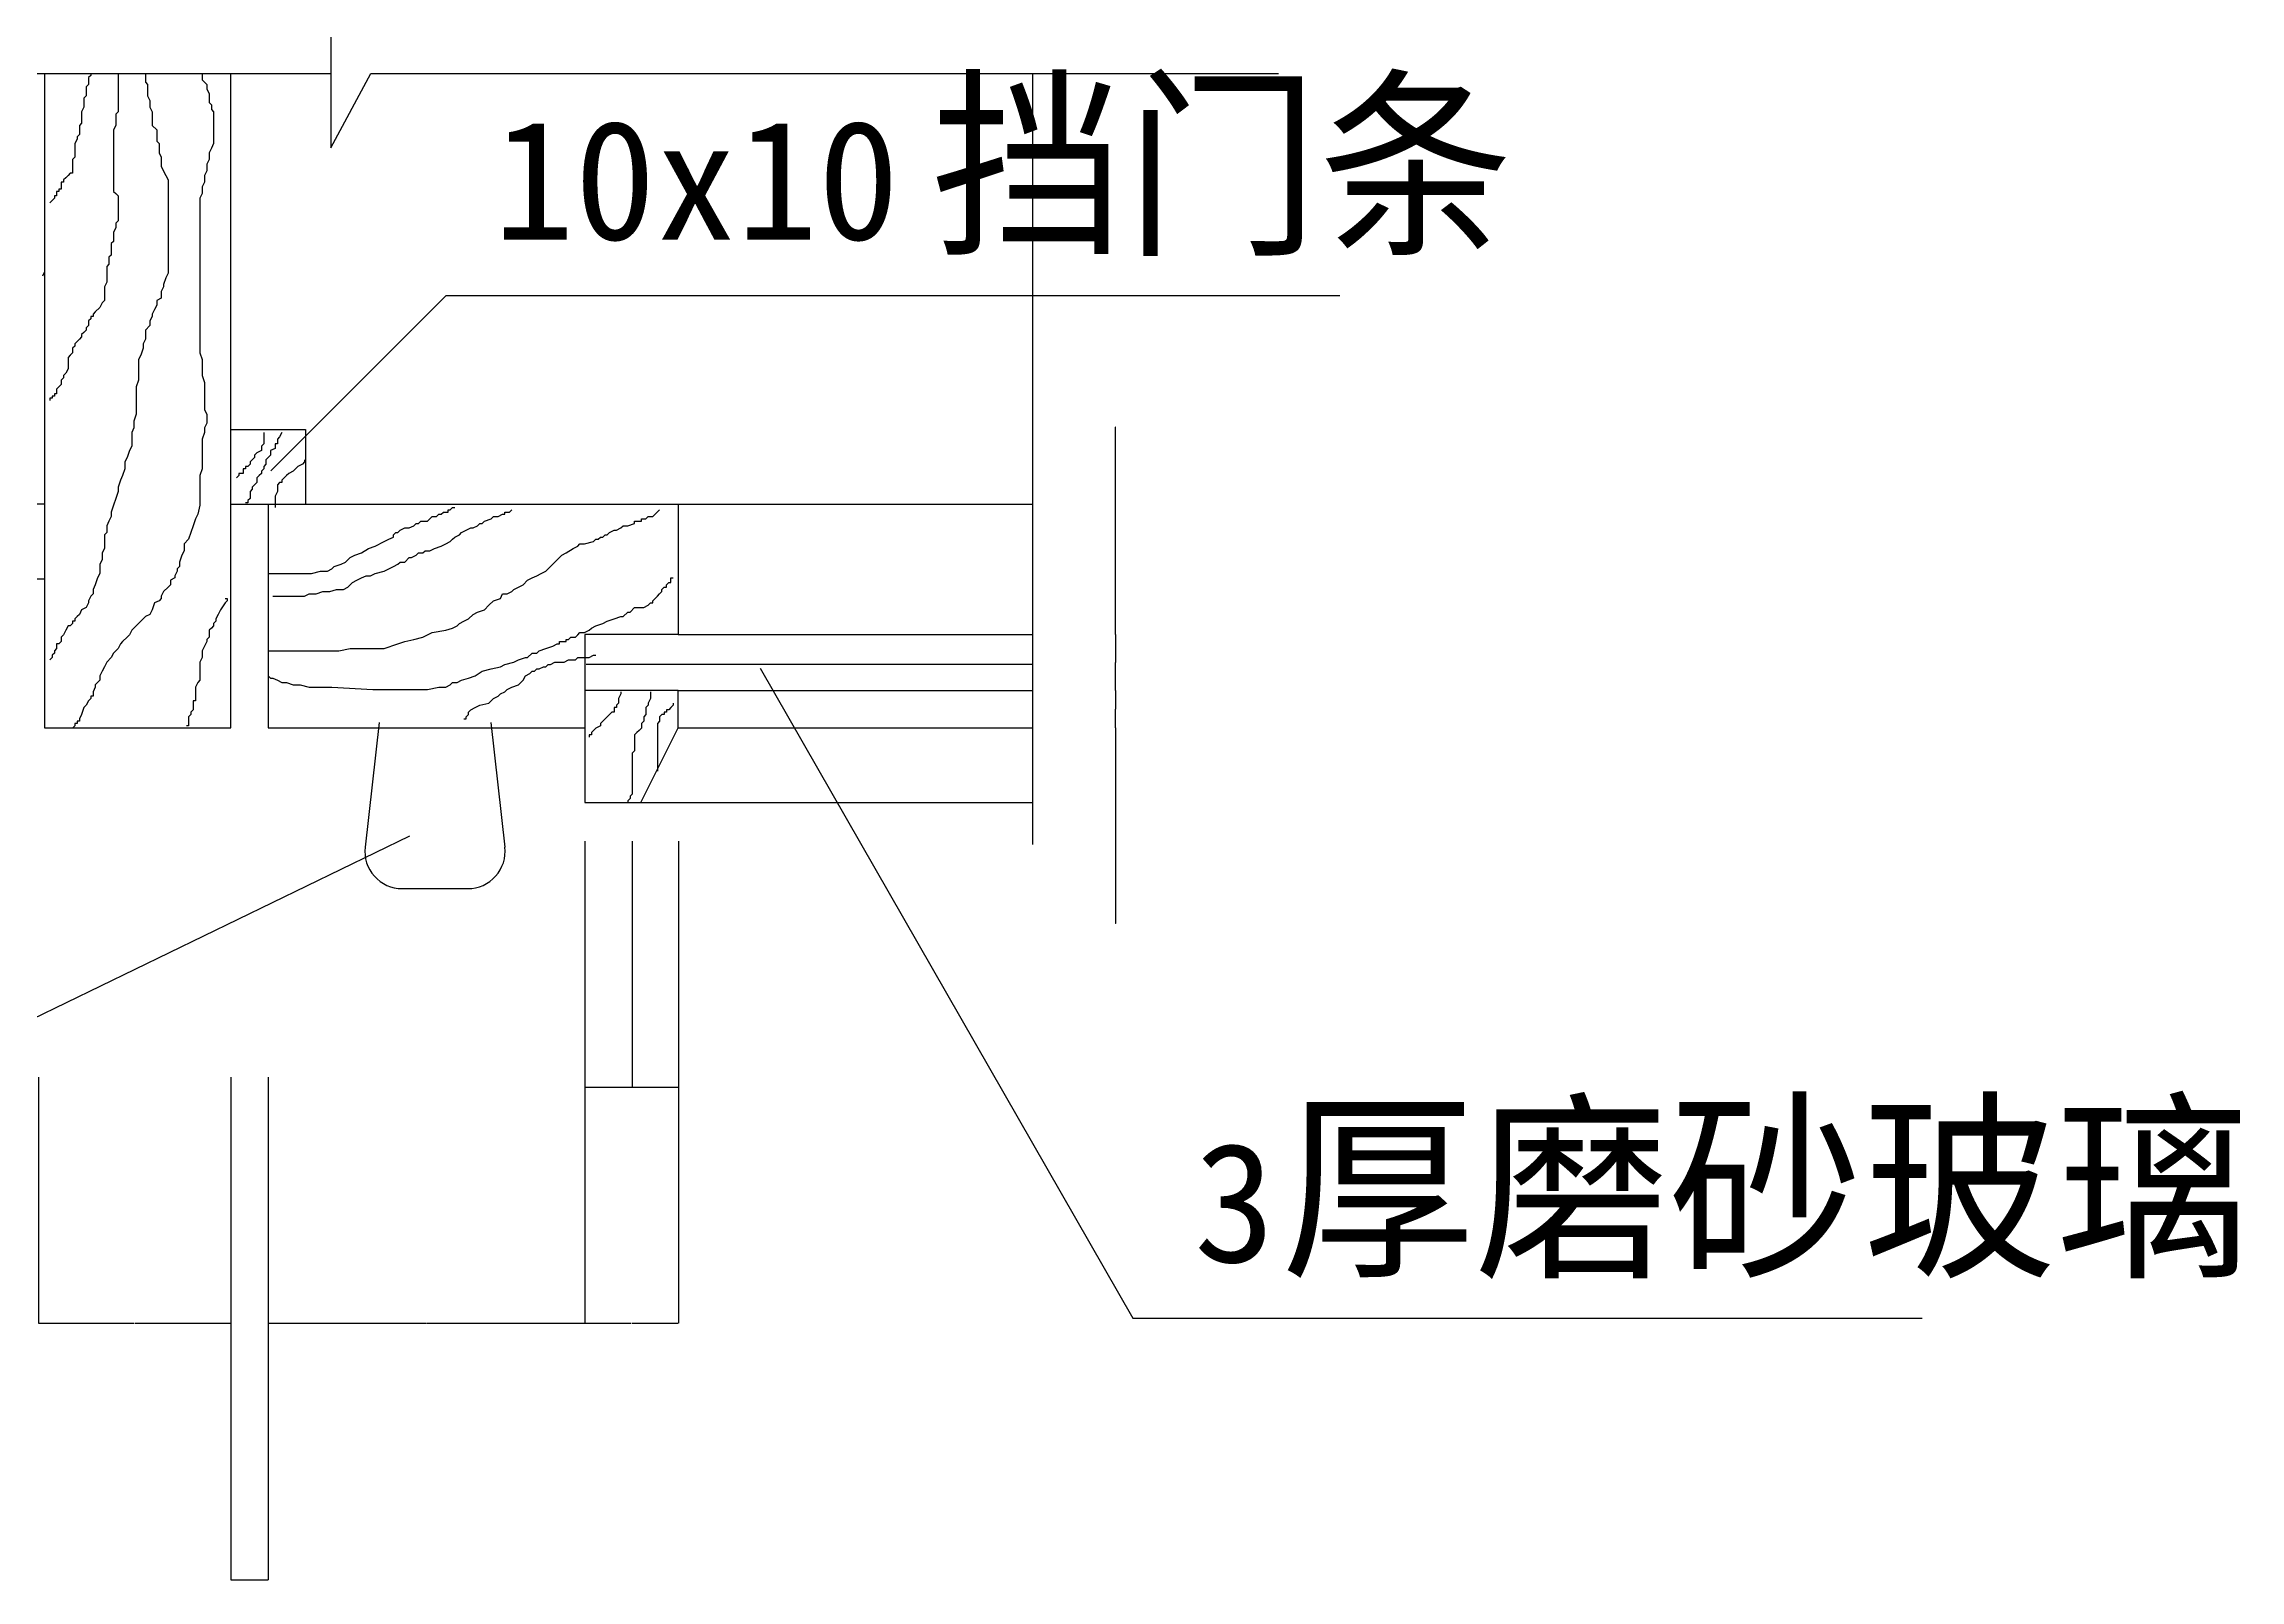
# Model space of a CAD drawing. Header units: metres. Extents: x 11444 to 31355, y -6738 to 16368.
# Drawn here: x 25462 to 31355, y -444 to 3677 of the extents above; entities that cross this region are included whole.
import ezdxf

# ---------------------------------------------------------------- set-up
doc = ezdxf.new("R2010")
doc.units = ezdxf.units.M
for name, color, linetype in [('BALCONY', 7, 'Continuous'), ('LVTRY', 6, 'Continuous'), ('PUB_TEXT', 7, 'Continuous'), ('WINDOW', 3, 'Continuous')]:
    doc.layers.add(name, color=color, linetype=linetype)
doc.dimstyles.get("Standard").update_dxf_attribs({"dimtxt": 2.5, "dimasz": 2.5, "dimexe": 1.25, "dimexo": 0.625, "dimtad": 1, "dimcen": 2.5, "dimazin": 3, "dimtfac": 1, "dimtmove": 0, "dimatfit": 3})

# ---------------------------------------------------------------- blocks, each defined once
blk = doc.blocks.new('*D1')
for p, q in [((26914.11, 905.42), (26914.11, 245.25)), ((27164.63, 905.42), (27164.63, 245.25)), ((26914.36, 245.25), (27038.37, 245.25)), ((27040.37, 245.25), (27164.38, 245.25))]:
    blk.add_line(p, q)
at = {"layer": 'Defpoints'}
for p in [(26914.11, 905.42), (27164.63, 905.42), (26914.11, 245.25)]:
    blk.add_point(p, dxfattribs=at)
at = {"layer": 'WINDOW', "insert": (27039.37, 245.25), "char_height": 1, "attachment_point": 5}
blk.add_mtext('10', dxfattribs=at)
blk = doc.blocks.new('*D2')
for p, q in [((26064.11, 905.42), (26064.11, 245.25)), ((26914.11, 905.42), (26914.11, 245.25)), ((26064.36, 245.25), (26488.11, 245.25)), ((26490.11, 245.25), (26913.86, 245.25))]:
    blk.add_line(p, q)
at = {"layer": 'Defpoints'}
for p in [(26064.11, 905.42), (26914.11, 905.42), (26064.11, 245.25)]:
    blk.add_point(p, dxfattribs=at)
at = {"layer": 'WINDOW', "insert": (26489.11, 245.25), "char_height": 1, "attachment_point": 5}
blk.add_mtext('40', dxfattribs=at)
blk = doc.blocks.new('*D3')
for p, q in [((25964.11, 905.42), (25964.11, -443.16)), ((26064.11, 905.42), (26064.11, -443.16)), ((25964.36, -443.16), (26013.61, -443.16)), ((26014.61, -443.16), (26063.86, -443.16))]:
    blk.add_line(p, q)
at = {"layer": 'Defpoints'}
for p in [(25964.11, 905.42), (26064.11, 905.42), (25964.11, -443.16)]:
    blk.add_point(p, dxfattribs=at)
at = {"layer": 'WINDOW', "insert": (26014.11, -443.16), "char_height": 1, "attachment_point": 5}
blk.add_mtext('1', dxfattribs=at)
blk = doc.blocks.new('*D4')
for p, q in [((25447.72, 905.42), (25447.72, 245.25)), ((25964.11, 905.42), (25964.11, 245.25)), ((25447.97, 245.25), (25704.915, 245.25)), ((25706.915, 245.25), (25963.86, 245.25))]:
    blk.add_line(p, q)
at = {"layer": 'Defpoints'}
for p in [(25447.72, 905.42), (25964.11, 905.42), (25447.72, 245.25)]:
    blk.add_point(p, dxfattribs=at)
at = {"layer": 'WINDOW', "insert": (25705.915, 245.25), "char_height": 1, "attachment_point": 5}
blk.add_mtext('25', dxfattribs=at)
blk = doc.blocks.new('*D36')
for p, q in [((28337.41, 2092.32), (28337.41, 2017.32)), ((28337.16, 2017.32), (28336.91, 2017.32)), ((28337.41, 1942.32), (28337.41, 2017.32)), ((28337.41, 2017.32), (28337.41, 2017.32)), ((28337.66, 2017.32), (28337.91, 2017.32))]:
    blk.add_line(p, q)
at = {"layer": 'Defpoints'}
for p in [(28337.41, 2092.32), (28337.41, 2017.32), (28337.41, 1942.32)]:
    blk.add_point(p, dxfattribs=at)
at = {"layer": 'WINDOW', "insert": (28337.41, 2018.445), "char_height": 1, "attachment_point": 5}
blk.add_mtext('3', dxfattribs=at)
blk = doc.blocks.new('*D37')
for p, q in [((27041.09, 1538.39), (27041.09, 878.22)), ((27164.63, 1538.39), (27164.63, 878.22)), ((27041.34, 878.22), (27102.36, 878.22)), ((27103.36, 878.22), (27164.38, 878.22))]:
    blk.add_line(p, q)
at = {"layer": 'Defpoints'}
for p in [(27041.09, 1538.39), (27164.63, 1538.39), (27041.09, 878.22)]:
    blk.add_point(p, dxfattribs=at)
at = {"layer": 'WINDOW', "insert": (27102.86, 878.22), "char_height": 1, "attachment_point": 5}
blk.add_mtext('3', dxfattribs=at)
blk = doc.blocks.new('*D38')
for p, q in [((26914.11, 1538.39), (26914.11, 878.22)), ((27041.09, 1538.39), (27041.09, 878.22)), ((26914.36, 878.22), (26977.1, 878.22)), ((26978.1, 878.22), (27040.84, 878.22))]:
    blk.add_line(p, q)
at = {"layer": 'Defpoints'}
for p in [(26914.11, 1538.39), (27041.09, 1538.39), (26914.11, 878.22)]:
    blk.add_point(p, dxfattribs=at)
at = {"layer": 'WINDOW', "insert": (26977.6, 878.22), "char_height": 1, "attachment_point": 5}
blk.add_mtext('7', dxfattribs=at)
blk = doc.blocks.new('*D39')
for p, q in [((28337.41, 1842.32), (28337.41, 1317.46)), ((28337.41, 1645.41), (28337.41, 1317.46)), ((28337.16, 1317.46), (28336.91, 1317.46)), ((28337.41, 1317.46), (28337.41, 1317.46)), ((28337.66, 1317.46), (28337.91, 1317.46))]:
    blk.add_line(p, q)
at = {"layer": 'Defpoints'}
for p in [(28337.41, 1842.32), (28337.41, 1645.41), (28337.41, 1317.46)]:
    blk.add_point(p, dxfattribs=at)
at = {"layer": 'WINDOW', "insert": (28337.41, 1318.585), "char_height": 1, "attachment_point": 5}
blk.add_mtext('8', dxfattribs=at)
blk = doc.blocks.new('*D40')
for p, q in [((28337.16, 1892.32), (28336.91, 1892.32)), ((28337.41, 1942.32), (28337.41, 1892.32)), ((28337.41, 1842.32), (28337.41, 1892.32)), ((28337.41, 1892.32), (28337.41, 1892.32)), ((28337.66, 1892.32), (28337.91, 1892.32))]:
    blk.add_line(p, q)
at = {"layer": 'Defpoints'}
for p in [(28337.41, 1942.32), (28337.41, 1892.32), (28337.41, 1842.32)]:
    blk.add_point(p, dxfattribs=at)
at = {"layer": 'WINDOW', "insert": (28337.41, 1893.445), "char_height": 1, "attachment_point": 5}
blk.add_mtext('7', dxfattribs=at)
blk = doc.blocks.new('*D41')
for p, q in [((28337.16, 2649.14), (28336.91, 2649.14)), ((28337.41, 2440.44), (28337.41, 2649.14)), ((28337.41, 2092.32), (28337.41, 2649.14)), ((28337.41, 2649.14), (28337.41, 2649.14)), ((28337.66, 2649.14), (28337.91, 2649.14))]:
    blk.add_line(p, q)
at = {"layer": 'Defpoints'}
for p in [(28337.41, 2649.14), (28337.41, 2440.44), (28337.41, 2092.32)]:
    blk.add_point(p, dxfattribs=at)
at = {"layer": 'WINDOW', "insert": (28337.41, 2650.265), "char_height": 1, "attachment_point": 5}
blk.add_mtext('15', dxfattribs=at)

msp = doc.modelspace()

# ---------------------------------------------------------------- linework, layer by layer
at = {"layer": 'BALCONY'}
for p, q in [((26231.82, 4058.12), (26231.82, 3398.52)), ((23378.11, 3597.72), (26231.82, 3597.72)), ((26231.82, 3398.52), (26339.16, 3597.72)), ((26339.16, 3597.72), (28774.93, 3597.72)), ((28114.89, 3597.72), (28114.89, 1529.57)), ((27164.11, 2442.32), (28114.89, 2442.32)), ((27164.11, 2092.32), (28114.89, 2092.32)), ((26917.29, 2012.89), (28114.89, 2012.89)), ((27164.11, 1942.32), (28114.89, 1942.32)), ((27164.11, 1842.32), (28114.89, 1842.32)), ((27064.11, 1642.32), (28114.89, 1642.32))]:
    msp.add_line(p, q, dxfattribs=at)
for points in [[(25464.11, 3597.72), (25464.11, 1842.32), (25964.11, 1842.32), (25964.11, 3597.72)], [(25964.11, 2642.32), (26164.11, 2642.32), (26164.11, 2442.32)], [(25464.11, 2442.32), (25264.11, 2442.32), (25264.11, 2242.32), (25464.11, 2242.32)], [(25964.11, 2442.32), (27164.11, 2442.32), (27164.11, 2092.32), (26914.11, 2092.32), (26914.11, 1642.32), (27064.11, 1642.32), (27164.11, 1842.32), (27164.11, 1942.32), (26914.11, 1942.32)], [(26064.11, 2442.32), (26064.11, 1842.32), (26914.11, 1842.32)]]:
    msp.add_lwpolyline(points, dxfattribs=at)
at = {"layer": 'LVTRY'}
for p, q in [((25588.13, 3598.74), (25588.13, 3592.64)), ((25661.39, 3598.74), (25661.39, 3495.03)), ((25734.65, 3598.74), (25734.65, 3574.34)), ((25887.27, 3598.74), (25887.27, 3580.44)), ((25575.92, 3537.73), (25569.82, 3531.63)), ((25582.03, 3568.23), (25575.92, 3562.13)), ((25575.92, 3562.13), (25575.92, 3537.73)), ((25588.13, 3592.64), (25582.03, 3586.54)), ((25582.03, 3586.54), (25582.03, 3568.23)), ((25734.65, 3574.34), (25740.75, 3568.23)), ((25740.75, 3568.23), (25740.75, 3537.73)), ((25740.75, 3537.73), (25746.86, 3525.53)), ((25887.27, 3580.44), (25899.48, 3568.23)), ((25899.48, 3568.23), (25899.48, 3556.03)), ((25899.48, 3556.03), (25905.58, 3543.83)), ((25905.58, 3543.83), (25905.58, 3519.43)), ((25569.82, 3507.23), (25563.71, 3495.03)), ((25563.71, 3495.03), (25563.71, 3464.52)), ((25569.82, 3531.63), (25569.82, 3507.23)), ((25661.39, 3495.03), (25655.29, 3488.92)), ((25655.29, 3488.92), (25655.29, 3458.42)), ((25746.86, 3525.53), (25746.86, 3507.23)), ((25746.86, 3507.23), (25752.96, 3495.03)), ((25752.96, 3495.03), (25752.96, 3458.42)), ((25905.58, 3519.43), (25911.69, 3513.33)), ((25911.69, 3513.33), (25911.69, 3501.13)), ((25911.69, 3501.13), (25917.79, 3495.03)), ((25917.79, 3495.03), (25917.79, 3409.62)), ((25551.5, 3421.82), (25545.4, 3409.62)), ((25557.61, 3434.02), (25551.5, 3427.92)), ((25551.5, 3427.92), (25551.5, 3421.82)), ((25563.71, 3464.52), (25557.61, 3458.42)), ((25557.61, 3458.42), (25557.61, 3434.02)), ((25655.29, 3458.42), (25649.18, 3446.22)), ((25649.18, 3446.22), (25649.18, 3281.5)), ((25752.96, 3458.42), (25765.17, 3446.22)), ((25765.17, 3446.22), (25765.17, 3415.72)), ((25545.4, 3373.01), (25539.29, 3366.91)), ((25539.29, 3366.91), (25539.29, 3330.31)), ((25545.4, 3409.62), (25545.4, 3373.01)), ((25765.17, 3415.72), (25771.28, 3409.62)), ((25771.28, 3409.62), (25771.28, 3385.21)), ((25771.28, 3385.21), (25777.38, 3373.01)), ((25777.38, 3373.01), (25777.38, 3348.61)), ((25905.58, 3366.91), (25899.48, 3354.71)), ((25911.69, 3397.41), (25905.58, 3385.21)), ((25905.58, 3385.21), (25905.58, 3366.91)), ((25917.79, 3409.62), (25911.69, 3397.41)), ((25508.77, 3305.9), (25508.77, 3287.6)), ((25514.87, 3305.9), (25508.77, 3305.9)), ((25520.98, 3318.1), (25514.87, 3312)), ((25514.87, 3312), (25514.87, 3305.9)), ((25527.08, 3324.21), (25520.98, 3318.1)), ((25533.19, 3330.31), (25527.08, 3324.21)), ((25539.29, 3330.31), (25533.19, 3330.31)), ((25777.38, 3348.61), (25789.59, 3324.21)), ((25789.59, 3324.21), (25795.7, 3312)), ((25795.7, 3312), (25795.7, 3061.87)), ((25893.37, 3305.9), (25887.27, 3293.7)), ((25899.48, 3336.41), (25893.37, 3324.21)), ((25893.37, 3324.21), (25893.37, 3305.9)), ((25899.48, 3354.71), (25899.48, 3336.41)), ((25484.35, 3257.1), (25478.24, 3251)), ((25490.45, 3263.2), (25484.35, 3257.1)), ((25490.45, 3269.3), (25490.45, 3263.2)), ((25496.56, 3269.3), (25490.45, 3269.3)), ((25496.56, 3281.5), (25496.56, 3269.3)), ((25502.66, 3281.5), (25496.56, 3281.5)), ((25502.66, 3287.6), (25502.66, 3281.5)), ((25508.77, 3287.6), (25502.66, 3287.6)), ((25649.18, 3281.5), (25655.29, 3275.4)), ((25655.29, 3275.4), (25661.39, 3269.3)), ((25661.39, 3269.3), (25661.39, 3202.19)), ((25887.27, 3275.4), (25881.16, 3263.2)), ((25881.16, 3263.2), (25881.16, 2848.35)), ((25887.27, 3293.7), (25887.27, 3275.4)), ((25655.29, 3183.89), (25649.18, 3171.69)), ((25661.39, 3202.19), (25655.29, 3196.09)), ((25655.29, 3196.09), (25655.29, 3183.89)), ((25649.18, 3147.28), (25643.08, 3141.18)), ((25643.08, 3141.18), (25643.08, 3110.68)), ((25649.18, 3171.69), (25649.18, 3147.28)), ((25464.36, 3065.55), (25458.52, 3053.87)), ((25464.36, 3088.89), (25464.36, 3065.55)), ((25636.97, 3086.28), (25630.87, 3080.18)), ((25630.87, 3080.18), (25630.87, 3037.47)), ((25643.08, 3110.68), (25636.97, 3104.58)), ((25636.97, 3104.58), (25636.97, 3086.28)), ((25630.87, 3037.47), (25624.76, 3025.27)), ((25624.76, 3025.27), (25624.76, 2988.67)), ((25783.49, 3025.27), (25777.38, 3013.07)), ((25777.38, 3013.07), (25777.38, 2994.77)), ((25789.59, 3049.67), (25783.49, 3031.37)), ((25783.49, 3031.37), (25783.49, 3025.27)), ((25795.7, 3061.87), (25789.59, 3049.67)), ((25600.34, 2958.16), (25594.24, 2952.06)), ((25594.24, 2952.06), (25594.24, 2945.96)), ((25612.55, 2970.36), (25600.34, 2958.16)), ((25618.66, 2982.56), (25612.55, 2970.36)), ((25624.76, 2988.67), (25618.66, 2982.56)), ((25759.07, 2964.26), (25752.96, 2952.06)), ((25752.96, 2952.06), (25752.96, 2945.96)), ((25765.17, 2976.46), (25759.07, 2964.26)), ((25777.38, 2994.77), (25765.17, 2988.67)), ((25765.17, 2988.67), (25765.17, 2976.46)), ((25563.71, 2891.05), (25557.61, 2884.95)), ((25569.82, 2903.26), (25563.71, 2897.15)), ((25563.71, 2897.15), (25563.71, 2891.05)), ((25575.92, 2909.36), (25569.82, 2903.26)), ((25582.03, 2921.56), (25575.92, 2915.46)), ((25575.92, 2915.46), (25575.92, 2909.36)), ((25588.13, 2939.86), (25582.03, 2933.76)), ((25582.03, 2933.76), (25582.03, 2921.56)), ((25588.13, 2945.96), (25588.13, 2939.86)), ((25594.24, 2945.96), (25588.13, 2945.96)), ((25746.86, 2921.56), (25734.65, 2909.36)), ((25734.65, 2909.36), (25734.65, 2884.95)), ((25752.96, 2945.96), (25746.86, 2933.76)), ((25746.86, 2933.76), (25746.86, 2921.56)), ((25533.19, 2842.25), (25527.08, 2836.15)), ((25527.08, 2836.15), (25527.08, 2805.64)), ((25539.29, 2848.35), (25533.19, 2842.25)), ((25545.4, 2866.65), (25539.29, 2860.55)), ((25539.29, 2860.55), (25539.29, 2848.35)), ((25551.5, 2878.85), (25545.4, 2872.75)), ((25545.4, 2872.75), (25545.4, 2866.65)), ((25557.61, 2884.95), (25551.5, 2878.85)), ((25722.44, 2842.25), (25716.33, 2830.05)), ((25716.33, 2830.05), (25716.33, 2775.14)), ((25728.54, 2860.55), (25722.44, 2842.25)), ((25734.65, 2884.95), (25728.54, 2872.75)), ((25728.54, 2872.75), (25728.54, 2860.55)), ((25881.16, 2848.35), (25887.27, 2830.05)), ((25887.27, 2830.05), (25887.27, 2787.34)), ((25514.87, 2781.24), (25508.77, 2775.14)), ((25508.77, 2775.14), (25508.77, 2762.94)), ((25520.98, 2793.44), (25514.87, 2787.34)), ((25514.87, 2787.34), (25514.87, 2781.24)), ((25527.08, 2805.64), (25520.98, 2793.44)), ((25716.33, 2775.14), (25710.23, 2756.84)), ((25887.27, 2787.34), (25893.37, 2769.04)), ((25478.24, 2726.33), (25478.24, 2720.23)), ((25484.35, 2726.33), (25478.24, 2726.33)), ((25484.35, 2732.43), (25484.35, 2726.33)), ((25490.45, 2732.43), (25484.35, 2732.43)), ((25490.45, 2738.54), (25490.45, 2732.43)), ((25496.56, 2738.54), (25490.45, 2738.54)), ((25502.66, 2756.84), (25496.56, 2750.74)), ((25496.56, 2750.74), (25496.56, 2738.54)), ((25508.77, 2762.94), (25502.66, 2756.84)), ((25710.23, 2756.84), (25710.23, 2683.63)), ((25893.37, 2769.04), (25893.37, 2695.83)), ((25710.23, 2683.63), (25704.12, 2665.33)), ((25704.12, 2665.33), (25704.12, 2647.02)), ((25893.37, 2695.83), (25899.48, 2683.63)), ((25899.48, 2659.23), (25893.37, 2647.02)), ((25899.48, 2683.63), (25899.48, 2659.23)), ((25698.02, 2598.22), (25691.91, 2586.02)), ((25704.12, 2647.02), (25698.02, 2634.82)), ((25698.02, 2634.82), (25698.02, 2598.22)), ((25893.37, 2634.82), (25887.27, 2616.52)), ((25887.27, 2616.52), (25887.27, 2537.21)), ((25893.37, 2647.02), (25893.37, 2634.82)), ((26052.1, 2604.32), (26046, 2598.22)), ((26046, 2598.22), (26046, 2586.02)), ((26052.1, 2634.82), (26052.1, 2604.32)), ((26082.62, 2604.32), (26082.62, 2592.12)), ((26088.73, 2604.32), (26082.62, 2604.32)), ((26094.83, 2622.62), (26088.73, 2616.52)), ((26088.73, 2616.52), (26088.73, 2604.32)), ((26100.94, 2634.82), (26094.83, 2622.62)), ((25679.7, 2537.21), (25673.6, 2518.91)), ((25685.81, 2567.72), (25679.7, 2555.51)), ((25679.7, 2555.51), (25679.7, 2537.21)), ((25691.91, 2586.02), (25685.81, 2567.72)), ((25887.27, 2537.21), (25881.16, 2518.91)), ((25997.16, 2537.21), (25997.16, 2525.01)), ((26003.26, 2537.21), (25997.16, 2537.21)), ((26003.26, 2543.31), (26003.26, 2537.21)), ((26009.37, 2543.31), (26003.26, 2543.31)), ((26015.47, 2549.41), (26009.37, 2543.31)), ((26021.58, 2561.61), (26015.47, 2555.51)), ((26015.47, 2555.51), (26015.47, 2549.41)), ((26027.68, 2567.72), (26021.58, 2561.61)), ((26033.79, 2579.92), (26027.68, 2573.82)), ((26027.68, 2573.82), (26027.68, 2567.72)), ((26046, 2586.02), (26033.79, 2579.92)), ((26052.1, 2537.21), (26046, 2531.11)), ((26058.2, 2549.41), (26052.1, 2543.31)), ((26052.1, 2543.31), (26052.1, 2537.21)), ((26064.31, 2567.72), (26058.2, 2561.61)), ((26058.2, 2561.61), (26058.2, 2549.41)), ((26070.41, 2573.82), (26064.31, 2567.72)), ((26082.62, 2592.12), (26070.41, 2586.02)), ((26070.41, 2586.02), (26070.41, 2573.82)), ((26143.67, 2543.31), (26131.46, 2531.11)), ((26155.88, 2549.41), (26143.67, 2543.31)), ((26161.99, 2555.51), (26155.88, 2549.41)), ((26161.99, 2561.61), (26161.99, 2555.51)), ((25661.39, 2476.2), (25655.29, 2457.9)), ((25667.49, 2506.71), (25661.39, 2488.41)), ((25661.39, 2488.41), (25661.39, 2476.2)), ((25673.6, 2518.91), (25667.49, 2506.71)), ((25881.16, 2518.91), (25881.16, 2439.6)), ((25984.95, 2518.91), (25978.84, 2512.81)), ((25984.95, 2525.01), (25984.95, 2518.91)), ((25997.16, 2525.01), (25984.95, 2525.01)), ((26021.58, 2482.3), (26015.47, 2476.2)), ((26015.47, 2476.2), (26015.47, 2457.9)), ((26027.68, 2494.51), (26021.58, 2488.41)), ((26021.58, 2488.41), (26021.58, 2482.3)), ((26033.79, 2500.61), (26027.68, 2494.51)), ((26039.89, 2518.91), (26033.79, 2512.81)), ((26033.79, 2512.81), (26033.79, 2500.61)), ((26046, 2525.01), (26039.89, 2518.91)), ((26046, 2531.11), (26046, 2525.01)), ((26088.73, 2476.2), (26082.62, 2464)), ((26094.83, 2500.61), (26088.73, 2494.51)), ((26088.73, 2494.51), (26088.73, 2476.2)), ((26100.94, 2500.61), (26094.83, 2500.61)), ((26107.04, 2512.81), (26100.94, 2506.71)), ((26100.94, 2506.71), (26100.94, 2500.61)), ((26113.15, 2518.91), (26107.04, 2512.81)), ((26119.25, 2525.01), (26113.15, 2518.91)), ((26131.46, 2531.11), (26119.25, 2525.01)), ((25649.18, 2439.6), (25643.08, 2421.3)), ((25643.08, 2421.3), (25643.08, 2409.1)), ((25655.29, 2457.9), (25649.18, 2439.6)), ((25881.16, 2439.6), (25875.06, 2415.2)), ((26009.37, 2445.7), (26003.26, 2445.7)), ((26015.47, 2457.9), (26009.37, 2451.8)), ((26009.37, 2451.8), (26009.37, 2445.7)), ((26082.62, 2464), (26082.62, 2433.5)), ((26528.28, 2415.2), (26534.38, 2421.3)), ((26534.38, 2421.3), (26546.59, 2421.3)), ((26546.59, 2427.4), (26552.7, 2427.4)), ((26546.59, 2421.3), (26546.59, 2427.4)), ((26552.7, 2427.4), (26558.8, 2433.5)), ((26558.8, 2433.5), (26564.91, 2433.5)), ((26699.21, 2421.3), (26711.42, 2421.3)), ((26699.21, 2415.2), (26699.21, 2421.3)), ((26711.42, 2421.3), (26717.53, 2427.4)), ((27102.13, 2415.2), (27114.34, 2427.4)), ((25630.87, 2366.39), (25624.76, 2360.29)), ((25624.76, 2360.29), (25624.76, 2323.69)), ((25636.97, 2396.89), (25630.87, 2384.69)), ((25630.87, 2384.69), (25630.87, 2366.39)), ((25643.08, 2409.1), (25636.97, 2396.89)), ((25856.75, 2366.39), (25850.64, 2348.09)), ((25862.85, 2384.69), (25856.75, 2366.39)), ((25868.95, 2403), (25862.85, 2384.69)), ((25875.06, 2415.2), (25868.95, 2403)), ((26400.08, 2360.29), (26406.18, 2366.39)), ((26400.08, 2354.19), (26400.08, 2360.29)), ((26406.18, 2366.39), (26412.29, 2366.39)), ((26412.29, 2366.39), (26418.39, 2372.49)), ((26418.39, 2372.49), (26430.6, 2378.59)), ((26430.6, 2378.59), (26442.81, 2378.59)), ((26442.81, 2378.59), (26455.02, 2384.69)), ((26455.02, 2384.69), (26461.12, 2390.79)), ((26461.12, 2390.79), (26467.23, 2390.79)), ((26467.23, 2390.79), (26473.33, 2396.89)), ((26473.33, 2396.89), (26491.65, 2396.89)), ((26491.65, 2396.89), (26497.75, 2403)), ((26497.75, 2403), (26503.86, 2409.1)), ((26503.86, 2409.1), (26516.07, 2409.1)), ((26516.07, 2409.1), (26522.17, 2415.2)), ((26522.17, 2415.2), (26528.28, 2415.2)), ((26564.91, 2354.19), (26577.12, 2360.29)), ((26577.12, 2360.29), (26583.22, 2366.39)), ((26583.22, 2366.39), (26595.43, 2372.49)), ((26595.43, 2372.49), (26607.64, 2378.59)), ((26607.64, 2378.59), (26613.75, 2378.59)), ((26613.75, 2378.59), (26625.96, 2384.69)), ((26625.96, 2384.69), (26632.06, 2390.79)), ((26632.06, 2390.79), (26638.17, 2390.79)), ((26638.17, 2390.79), (26644.27, 2396.89)), ((26644.27, 2396.89), (26662.58, 2403)), ((26662.58, 2403), (26668.69, 2409.1)), ((26668.69, 2409.1), (26680.9, 2409.1)), ((26680.9, 2409.1), (26693.11, 2415.2)), ((26693.11, 2415.2), (26699.21, 2415.2)), ((26961.72, 2354.19), (26967.83, 2360.29)), ((26967.83, 2360.29), (26973.93, 2360.29)), ((26973.93, 2360.29), (26980.04, 2366.39)), ((26980.04, 2366.39), (26992.25, 2372.49)), ((26992.25, 2372.49), (26998.35, 2372.49)), ((26998.35, 2372.49), (27010.56, 2378.59)), ((27010.56, 2378.59), (27016.67, 2384.69)), ((27016.67, 2384.69), (27028.88, 2384.69)), ((27028.88, 2384.69), (27047.19, 2390.79)), ((27047.19, 2396.89), (27065.5, 2396.89)), ((27047.19, 2390.79), (27047.19, 2396.89)), ((27065.5, 2403), (27077.71, 2403)), ((27065.5, 2396.89), (27065.5, 2403)), ((27077.71, 2403), (27083.82, 2409.1)), ((27083.82, 2409.1), (27096.03, 2409.1)), ((27096.03, 2409.1), (27102.13, 2415.2)), ((25624.76, 2323.69), (25618.66, 2311.48)), ((25618.66, 2311.48), (25618.66, 2293.18)), ((25832.33, 2305.38), (25826.22, 2287.08)), ((25838.43, 2317.59), (25832.33, 2305.38)), ((25850.64, 2348.09), (25838.43, 2335.89)), ((25838.43, 2335.89), (25838.43, 2317.59)), ((26271.87, 2287.08), (26284.08, 2299.28)), ((26284.08, 2299.28), (26296.29, 2305.38)), ((26296.29, 2305.38), (26314.61, 2311.48)), ((26314.61, 2311.48), (26332.92, 2323.69)), ((26332.92, 2323.69), (26351.24, 2329.79)), ((26351.24, 2329.79), (26375.66, 2341.99)), ((26375.66, 2341.99), (26387.87, 2348.09)), ((26387.87, 2348.09), (26400.08, 2354.19)), ((26430.6, 2287.08), (26442.81, 2299.28)), ((26442.81, 2299.28), (26448.92, 2299.28)), ((26448.92, 2299.28), (26461.12, 2305.38)), ((26461.12, 2305.38), (26467.23, 2311.48)), ((26467.23, 2311.48), (26479.44, 2311.48)), ((26479.44, 2311.48), (26485.54, 2317.59)), ((26485.54, 2317.59), (26497.75, 2317.59)), ((26497.75, 2317.59), (26509.96, 2323.69)), ((26509.96, 2323.69), (26528.28, 2329.79)), ((26528.28, 2329.79), (26540.49, 2335.89)), ((26540.49, 2335.89), (26552.7, 2341.99)), ((26552.7, 2341.99), (26558.8, 2348.09)), ((26558.8, 2348.09), (26564.91, 2354.19)), ((26815.21, 2268.78), (26851.83, 2305.38)), ((26851.83, 2305.38), (26864.04, 2311.48)), ((26864.04, 2311.48), (26882.36, 2323.69)), ((26882.36, 2323.69), (26894.57, 2329.79)), ((26894.57, 2329.79), (26900.67, 2335.89)), ((26900.67, 2335.89), (26912.88, 2335.89)), ((26912.88, 2335.89), (26937.3, 2341.99)), ((26937.3, 2341.99), (26943.41, 2348.09)), ((26943.41, 2348.09), (26949.51, 2348.09)), ((26949.51, 2348.09), (26955.62, 2354.19)), ((26955.62, 2354.19), (26961.72, 2354.19)), ((25606.45, 2244.38), (25600.34, 2226.07)), ((25612.55, 2256.58), (25606.45, 2244.38)), ((25618.66, 2293.18), (25612.55, 2280.98)), ((25612.55, 2280.98), (25612.55, 2256.58)), ((25814.01, 2244.38), (25801.8, 2238.28)), ((25820.12, 2262.68), (25814.01, 2250.48)), ((25814.01, 2250.48), (25814.01, 2244.38)), ((25826.22, 2274.88), (25820.12, 2268.78)), ((25820.12, 2268.78), (25820.12, 2262.68)), ((25826.22, 2287.08), (25826.22, 2274.88)), ((26064.31, 2256.58), (26180.3, 2256.58)), ((26180.3, 2256.58), (26204.72, 2262.68)), ((26204.72, 2262.68), (26223.04, 2262.68)), ((26223.04, 2262.68), (26235.25, 2268.78)), ((26235.25, 2268.78), (26241.35, 2274.88)), ((26241.35, 2274.88), (26259.66, 2280.98)), ((26259.66, 2280.98), (26271.87, 2287.08)), ((26302.4, 2238.28), (26314.61, 2244.38)), ((26314.61, 2244.38), (26326.82, 2250.48)), ((26326.82, 2250.48), (26339.03, 2250.48)), ((26339.03, 2250.48), (26351.24, 2256.58)), ((26351.24, 2256.58), (26375.66, 2262.68)), ((26375.66, 2262.68), (26387.87, 2268.78)), ((26387.87, 2268.78), (26400.08, 2274.88)), ((26400.08, 2274.88), (26412.29, 2280.98)), ((26412.29, 2280.98), (26418.39, 2287.08)), ((26418.39, 2287.08), (26430.6, 2287.08)), ((26760.26, 2238.28), (26772.47, 2244.38)), ((26772.47, 2244.38), (26784.68, 2250.48)), ((26784.68, 2250.48), (26796.89, 2256.58)), ((26796.89, 2256.58), (26809.1, 2262.68)), ((26809.1, 2262.68), (26815.21, 2268.78)), ((27144.87, 2244.38), (27150.97, 2244.38)), ((27144.87, 2232.17), (27144.87, 2244.38)), ((25588.13, 2195.57), (25582.03, 2183.37)), ((25582.03, 2183.37), (25582.03, 2177.27)), ((25594.24, 2201.67), (25588.13, 2195.57)), ((25600.34, 2226.07), (25594.24, 2213.87)), ((25594.24, 2213.87), (25594.24, 2201.67)), ((25771.28, 2183.37), (25759.07, 2177.27)), ((25777.38, 2189.47), (25771.28, 2183.37)), ((25783.49, 2207.77), (25777.38, 2195.57)), ((25777.38, 2195.57), (25777.38, 2189.47)), ((25795.7, 2219.97), (25783.49, 2207.77)), ((25801.8, 2226.07), (25795.7, 2219.97)), ((25801.8, 2238.28), (25801.8, 2226.07)), ((25948.32, 2189.47), (25954.42, 2189.47)), ((25954.42, 2183.37), (25948.32, 2177.27)), ((25954.42, 2189.47), (25954.42, 2183.37)), ((26076.52, 2195.57), (26161.99, 2195.57)), ((26161.99, 2195.57), (26174.2, 2201.67)), ((26174.2, 2201.67), (26192.51, 2201.67)), ((26192.51, 2201.67), (26210.83, 2207.77)), ((26210.83, 2207.77), (26229.14, 2207.77)), ((26229.14, 2207.77), (26247.46, 2213.87)), ((26247.46, 2213.87), (26265.77, 2213.87)), ((26265.77, 2213.87), (26277.98, 2219.97)), ((26277.98, 2219.97), (26290.19, 2232.17)), ((26290.19, 2232.17), (26302.4, 2238.28)), ((26656.48, 2171.17), (26668.69, 2183.37)), ((26668.69, 2183.37), (26687, 2189.47)), ((26687, 2189.47), (26693.11, 2201.67)), ((26693.11, 2201.67), (26705.32, 2201.67)), ((26705.32, 2201.67), (26717.53, 2207.77)), ((26717.53, 2207.77), (26723.63, 2213.87)), ((26723.63, 2213.87), (26735.84, 2219.97)), ((26735.84, 2219.97), (26748.05, 2226.07)), ((26748.05, 2226.07), (26760.26, 2238.28)), ((27096.03, 2183.37), (27102.13, 2189.47)), ((27096.03, 2177.27), (27096.03, 2183.37)), ((27102.13, 2189.47), (27108.24, 2195.57)), ((27108.24, 2195.57), (27114.34, 2201.67)), ((27114.34, 2201.67), (27120.45, 2207.77)), ((27120.45, 2213.87), (27126.55, 2219.97)), ((27120.45, 2207.77), (27120.45, 2213.87)), ((27126.55, 2219.97), (27132.66, 2219.97)), ((27132.66, 2226.07), (27138.76, 2232.17)), ((27132.66, 2219.97), (27132.66, 2226.07)), ((27138.76, 2232.17), (27144.87, 2232.17)), ((25539.29, 2122.36), (25533.19, 2116.26)), ((25539.29, 2128.46), (25539.29, 2122.36)), ((25545.4, 2128.46), (25539.29, 2128.46)), ((25551.5, 2140.66), (25545.4, 2134.56)), ((25545.4, 2134.56), (25545.4, 2128.46)), ((25557.61, 2146.76), (25551.5, 2140.66)), ((25563.71, 2158.97), (25557.61, 2146.76)), ((25575.92, 2165.07), (25563.71, 2158.97)), ((25582.03, 2177.27), (25575.92, 2165.07)), ((25722.44, 2128.46), (25698.02, 2104.06)), ((25734.65, 2140.66), (25722.44, 2128.46)), ((25746.86, 2146.76), (25734.65, 2140.66)), ((25752.96, 2158.97), (25746.86, 2146.76)), ((25759.07, 2177.27), (25752.96, 2158.97)), ((25923.9, 2128.46), (25917.79, 2122.36)), ((25917.79, 2122.36), (25917.79, 2116.26)), ((25930, 2146.76), (25923.9, 2134.56)), ((25923.9, 2134.56), (25923.9, 2128.46)), ((25936.11, 2158.97), (25930, 2146.76)), ((25948.32, 2177.27), (25936.11, 2158.97)), ((26571.01, 2116.26), (26577.12, 2122.36)), ((26577.12, 2122.36), (26589.33, 2128.46)), ((26589.33, 2128.46), (26601.54, 2134.56)), ((26601.54, 2134.56), (26613.75, 2146.76)), ((26613.75, 2146.76), (26625.96, 2152.87)), ((26625.96, 2152.87), (26644.27, 2158.97)), ((26644.27, 2158.97), (26656.48, 2171.17)), ((26943.41, 2116.26), (26961.72, 2122.36)), ((26961.72, 2122.36), (26973.93, 2128.46)), ((26973.93, 2128.46), (26992.25, 2134.56)), ((26992.25, 2134.56), (27010.56, 2140.66)), ((27010.56, 2140.66), (27016.67, 2140.66)), ((27016.67, 2140.66), (27028.88, 2152.87)), ((27028.88, 2152.87), (27034.98, 2152.87)), ((27034.98, 2152.87), (27047.19, 2165.07)), ((27047.19, 2165.07), (27071.61, 2165.07)), ((27071.61, 2165.07), (27083.82, 2171.17)), ((27083.82, 2171.17), (27089.92, 2177.27)), ((27089.92, 2177.27), (27096.03, 2177.27)), ((25496.56, 2067.46), (25496.56, 2055.25)), ((25502.66, 2067.46), (25496.56, 2067.46)), ((25508.77, 2073.56), (25502.66, 2067.46)), ((25514.87, 2091.86), (25508.77, 2085.76)), ((25508.77, 2085.76), (25508.77, 2073.56)), ((25520.98, 2104.06), (25514.87, 2091.86)), ((25527.08, 2116.26), (25520.98, 2104.06)), ((25533.19, 2116.26), (25527.08, 2116.26)), ((25667.49, 2067.46), (25661.39, 2055.25)), ((25673.6, 2073.56), (25667.49, 2067.46)), ((25685.81, 2085.76), (25673.6, 2073.56)), ((25691.91, 2091.86), (25685.81, 2085.76)), ((25698.02, 2104.06), (25691.91, 2091.86)), ((25899.48, 2073.56), (25893.37, 2061.35)), ((25905.58, 2085.76), (25899.48, 2079.66)), ((25899.48, 2079.66), (25899.48, 2073.56)), ((25911.69, 2110.16), (25905.58, 2104.06)), ((25905.58, 2104.06), (25905.58, 2085.76)), ((25917.79, 2116.26), (25911.69, 2110.16)), ((26375.66, 2055.25), (26412.29, 2067.46)), ((26412.29, 2067.46), (26430.6, 2073.56)), ((26430.6, 2073.56), (26455.02, 2079.66)), ((26455.02, 2079.66), (26479.44, 2085.76)), ((26479.44, 2085.76), (26503.86, 2097.96)), ((26503.86, 2097.96), (26540.49, 2104.06)), ((26540.49, 2104.06), (26558.8, 2110.16)), ((26558.8, 2110.16), (26571.01, 2116.26)), ((26827.42, 2061.35), (26839.63, 2067.46)), ((26839.63, 2067.46), (26845.73, 2067.46)), ((26845.73, 2073.56), (26864.04, 2073.56)), ((26845.73, 2067.46), (26845.73, 2073.56)), ((26864.04, 2079.66), (26870.15, 2079.66)), ((26864.04, 2073.56), (26864.04, 2079.66)), ((26870.15, 2079.66), (26876.25, 2085.76)), ((26876.25, 2085.76), (26888.46, 2085.76)), ((26888.46, 2085.76), (26894.57, 2091.86)), ((26894.57, 2091.86), (26900.67, 2097.96)), ((26900.67, 2097.96), (26912.88, 2097.96)), ((26912.88, 2097.96), (26925.09, 2104.06)), ((26925.09, 2104.06), (26931.2, 2110.16)), ((26931.2, 2110.16), (26943.41, 2116.26)), ((25484.35, 2030.85), (25478.24, 2024.75)), ((25490.45, 2043.05), (25484.35, 2036.95)), ((25484.35, 2036.95), (25484.35, 2030.85)), ((25496.56, 2055.25), (25490.45, 2049.15)), ((25490.45, 2049.15), (25490.45, 2043.05)), ((25624.76, 2006.45), (25618.66, 1994.25)), ((25630.87, 2018.65), (25624.76, 2006.45)), ((25643.08, 2030.85), (25630.87, 2018.65)), ((25649.18, 2043.05), (25643.08, 2030.85)), ((25661.39, 2055.25), (25649.18, 2043.05)), ((25887.27, 2030.85), (25881.16, 2018.65)), ((25881.16, 2018.65), (25881.16, 1969.84)), ((25893.37, 2061.35), (25887.27, 2049.15)), ((25887.27, 2049.15), (25887.27, 2030.85)), ((26064.31, 2049.15), (26253.56, 2049.15)), ((26253.56, 2049.15), (26284.08, 2055.25)), ((26284.08, 2055.25), (26375.66, 2055.25)), ((26662.58, 2000.35), (26687, 2006.45)), ((26687, 2006.45), (26699.21, 2012.55)), ((26699.21, 2012.55), (26723.63, 2018.65)), ((26723.63, 2018.65), (26735.84, 2024.75)), ((26735.84, 2024.75), (26754.16, 2030.85)), ((26754.16, 2030.85), (26760.26, 2030.85)), ((26760.26, 2030.85), (26772.47, 2043.05)), ((26772.47, 2043.05), (26784.68, 2043.05)), ((26784.68, 2043.05), (26790.79, 2049.15)), ((26790.79, 2049.15), (26809.1, 2055.25)), ((26790.79, 2000.35), (26803, 2006.45)), ((26803, 2006.45), (26809.1, 2006.45)), ((26809.1, 2055.25), (26827.42, 2061.35)), ((26809.1, 2006.45), (26815.21, 2012.55)), ((26815.21, 2012.55), (26821.31, 2012.55)), ((26821.31, 2012.55), (26833.52, 2018.65)), ((26833.52, 2018.65), (26857.94, 2018.65)), ((26857.94, 2018.65), (26870.15, 2024.75)), ((26870.15, 2024.75), (26888.46, 2024.75)), ((26888.46, 2024.75), (26894.57, 2030.85)), ((26894.57, 2030.85), (26925.09, 2030.85)), ((26925.09, 2030.85), (26937.3, 2036.95)), ((26937.3, 2036.95), (26943.41, 2036.95)), ((25600.34, 1951.54), (25594.24, 1939.34)), ((25612.55, 1969.84), (25600.34, 1957.64)), ((25600.34, 1957.64), (25600.34, 1951.54)), ((25618.66, 1994.25), (25612.55, 1982.05)), ((25612.55, 1982.05), (25612.55, 1969.84)), ((25875.06, 1963.74), (25868.95, 1951.54)), ((25868.95, 1951.54), (25868.95, 1914.94)), ((25881.16, 1969.84), (25875.06, 1963.74)), ((26064.31, 1982.05), (26070.41, 1975.94)), ((26070.41, 1975.94), (26076.52, 1975.94)), ((26076.52, 1975.94), (26088.73, 1969.84)), ((26088.73, 1969.84), (26100.94, 1963.74)), ((26100.94, 1963.74), (26113.15, 1963.74)), ((26113.15, 1963.74), (26131.46, 1957.64)), ((26131.46, 1957.64), (26149.78, 1957.64)), ((26149.78, 1957.64), (26174.2, 1951.54)), ((26174.2, 1951.54), (26235.25, 1951.54)), ((26235.25, 1951.54), (26345.13, 1945.44)), ((26345.13, 1945.44), (26491.65, 1945.44)), ((26491.65, 1945.44), (26522.17, 1951.54)), ((26522.17, 1951.54), (26540.49, 1951.54)), ((26540.49, 1951.54), (26552.7, 1957.64)), ((26552.7, 1957.64), (26558.8, 1963.74)), ((26558.8, 1963.74), (26571.01, 1963.74)), ((26571.01, 1963.74), (26583.22, 1969.84)), ((26583.22, 1969.84), (26601.54, 1975.94)), ((26601.54, 1975.94), (26619.85, 1982.05)), ((26619.85, 1982.05), (26638.17, 1994.25)), ((26638.17, 1994.25), (26662.58, 2000.35)), ((26699.21, 1939.34), (26705.32, 1945.44)), ((26705.32, 1945.44), (26717.53, 1951.54)), ((26717.53, 1951.54), (26735.84, 1957.64)), ((26735.84, 1957.64), (26748.05, 1969.84)), ((26748.05, 1969.84), (26754.16, 1982.05)), ((26754.16, 1982.05), (26766.37, 1988.15)), ((26766.37, 1988.15), (26772.47, 1994.25)), ((26772.47, 1994.25), (26778.58, 1994.25)), ((26778.58, 1994.25), (26784.68, 2000.35)), ((26784.68, 2000.35), (26790.79, 2000.35)), ((25569.82, 1896.63), (25563.71, 1878.33)), ((25575.92, 1902.74), (25569.82, 1896.63)), ((25582.03, 1914.94), (25575.92, 1902.74)), ((25588.13, 1921.04), (25582.03, 1914.94)), ((25588.13, 1927.14), (25588.13, 1921.04)), ((25594.24, 1927.14), (25588.13, 1927.14)), ((25594.24, 1939.34), (25594.24, 1927.14)), ((25862.85, 1890.53), (25856.75, 1884.43)), ((25862.85, 1914.94), (25862.85, 1890.53)), ((25868.95, 1914.94), (25862.85, 1914.94)), ((26601.54, 1884.43), (26607.64, 1890.53)), ((26607.64, 1890.53), (26619.85, 1896.63)), ((26619.85, 1896.63), (26632.06, 1902.74)), ((26632.06, 1902.74), (26656.48, 1908.84)), ((26656.48, 1908.84), (26668.69, 1921.04)), ((26668.69, 1921.04), (26680.9, 1927.14)), ((26680.9, 1927.14), (26687, 1933.24)), ((26687, 1933.24), (26699.21, 1939.34)), ((26992.25, 1896.63), (26992.25, 1884.43)), ((26998.35, 1896.63), (26992.25, 1896.63)), ((27004.46, 1908.84), (26998.35, 1902.74)), ((26998.35, 1902.74), (26998.35, 1896.63)), ((27010.56, 1933.24), (27004.46, 1921.04)), ((27004.46, 1921.04), (27004.46, 1908.84)), ((27010.56, 1939.34), (27010.56, 1933.24)), ((27083.82, 1902.74), (27077.71, 1896.63)), ((27077.71, 1896.63), (27077.71, 1878.33)), ((27089.92, 1921.04), (27083.82, 1908.84)), ((27083.82, 1908.84), (27083.82, 1902.74)), ((27089.92, 1939.34), (27089.92, 1921.04)), ((27132.66, 1890.53), (27132.66, 1884.43)), ((27138.76, 1890.53), (27132.66, 1890.53)), ((27144.87, 1896.63), (27138.76, 1890.53)), ((27150.97, 1902.74), (27144.87, 1896.63)), ((27150.97, 1908.84), (27150.97, 1902.74)), ((25545.4, 1847.83), (25539.29, 1841.73)), ((25545.4, 1853.93), (25545.4, 1847.83)), ((25551.5, 1853.93), (25545.4, 1853.93)), ((25551.5, 1860.03), (25551.5, 1853.93)), ((25557.61, 1860.03), (25551.5, 1860.03)), ((25563.71, 1878.33), (25557.61, 1866.13)), ((25557.61, 1866.13), (25557.61, 1860.03)), ((25850.64, 1847.83), (25844.54, 1847.83)), ((25856.75, 1878.33), (25850.64, 1872.23)), ((25850.64, 1872.23), (25850.64, 1847.83)), ((25856.75, 1884.43), (25856.75, 1878.33)), ((26361.66, 1856.98), (26324.12, 1522.21)), ((26589.33, 1866.13), (26595.43, 1866.13)), ((26595.43, 1872.23), (26601.54, 1878.33)), ((26595.43, 1866.13), (26595.43, 1872.23)), ((26601.54, 1878.33), (26601.54, 1884.43)), ((26661.66, 1856.98), (26699.2, 1522.21)), ((26937.3, 1835.63), (26931.2, 1829.53)), ((26931.2, 1829.53), (26931.2, 1823.43)), ((26943.41, 1841.73), (26937.3, 1835.63)), ((26955.62, 1847.83), (26943.41, 1841.73)), ((26961.72, 1860.03), (26955.62, 1853.93)), ((26955.62, 1853.93), (26955.62, 1847.83)), ((26967.83, 1866.13), (26961.72, 1860.03)), ((26973.93, 1872.23), (26967.83, 1866.13)), ((26980.04, 1878.33), (26973.93, 1872.23)), ((26986.14, 1884.43), (26980.04, 1878.33)), ((26992.25, 1884.43), (26986.14, 1884.43)), ((27053.29, 1829.53), (27047.19, 1823.43)), ((27059.4, 1835.63), (27053.29, 1829.53)), ((27065.5, 1841.73), (27059.4, 1835.63)), ((27071.61, 1860.03), (27065.5, 1853.93)), ((27065.5, 1853.93), (27065.5, 1841.73)), ((27077.71, 1878.33), (27071.61, 1872.23)), ((27071.61, 1872.23), (27071.61, 1860.03)), ((27114.34, 1860.03), (27108.24, 1853.93)), ((27108.24, 1853.93), (27108.24, 1725.81)), ((27120.45, 1878.33), (27114.34, 1872.23)), ((27114.34, 1872.23), (27114.34, 1860.03)), ((27126.55, 1878.33), (27120.45, 1878.33)), ((27126.55, 1884.43), (27126.55, 1878.33)), ((27132.66, 1884.43), (27126.55, 1884.43)), ((26925.09, 1823.43), (26925.09, 1817.33)), ((26931.2, 1823.43), (26925.09, 1823.43)), ((27047.19, 1780.72), (27041.09, 1774.62)), ((27041.09, 1774.62), (27041.09, 1664.81)), ((27047.19, 1823.43), (27047.19, 1780.72)), ((27034.98, 1652.61), (27028.88, 1646.5)), ((27041.09, 1664.81), (27034.98, 1658.71)), ((27034.98, 1658.71), (27034.98, 1652.61)), ((27028.88, 1646.5), (27028.88, 1640.4)), ((26423.5, 1411.07), (26599.82, 1411.07))]:
    msp.add_line(p, q, dxfattribs=at)
for centre, start, end in [((26423.5, 1511.07), 173.6, 270), ((26599.82, 1511.07), 270, 6.4)]:
    msp.add_arc(centre, 100, start, end, dxfattribs=at)
at = {"layer": 'PUB_TEXT'}
for p, q in [((26071.03, 2531.73), (26541.55, 3001.93)), ((26541.55, 3001.93), (28939.04, 3001.93)), ((27384.57, 2002.75), (28384.43, 259.07)), ((26443.52, 1552.13), (25031.95, 866.42)), ((28384.43, 259.07), (30502.19, 259.07))]:
    msp.add_line(p, q, dxfattribs=at)

# ---------------------------------------------------------------- texts
for s, height, p in [('挡门条', 400, (27843.47, 3151.93)), ('10x10', 320, (26668.41, 3151.93)), ('厚磨砂玻璃', 400, (28781.74, 409.07)), ('3', 320, (28547.86, 409.07))]:
    msp.add_text(s, height=height, dxfattribs=at).set_placement(p)

# ---------------------------------------------------------------- dimensions: what is measured, and where the dimension line sits
at = {"layer": 'WINDOW'}
for base, p1, p2, text, picture, middle in [((28337.41, 2649.14), (28337.41, 2440.44), (28337.41, 2092.32), '15', '*D41', (28337.41, 2650.265)), ((28337.41, 2017.32), (28337.41, 2092.32), (28337.41, 1942.32), '3', '*D36', (28337.41, 2018.445)), ((28337.41, 1892.32), (28337.41, 1942.32), (28337.41, 1842.32), '7', '*D40', (28337.41, 1893.445)), ((28337.41, 1317.46), (28337.41, 1842.32), (28337.41, 1645.41), '8', '*D39', (28337.41, 1318.585)), ((26914.11, 878.22), (26914.11, 1538.39), (27041.09, 1538.39), '7', '*D38', (26977.6, 878.22)), ((27041.09, 878.22), (27041.09, 1538.39), (27164.63, 1538.39), '3', '*D37', (27102.86, 878.22)), ((25447.72, 245.25), (25447.72, 905.42), (25964.11, 905.42), '25', '*D4', (25705.915, 245.25)), ((25964.11, -443.16), (25964.11, 905.42), (26064.11, 905.42), '1', '*D3', (26014.11, -443.16)), ((26064.11, 245.25), (26064.11, 905.42), (26914.11, 905.42), '40', '*D2', (26489.11, 245.25)), ((26914.11, 245.25), (26914.11, 905.42), (27164.63, 905.42), '10', '*D1', (27039.37, 245.25))]:
    dim = msp.add_linear_dim(base=base, p1=p1, p2=p2, text=text, dimstyle='Standard', dxfattribs=at)
    dim.commit()
    dim.dimension.update_dxf_attribs({"geometry": picture, "text_midpoint": middle})

doc.saveas('drawing.dxf')
